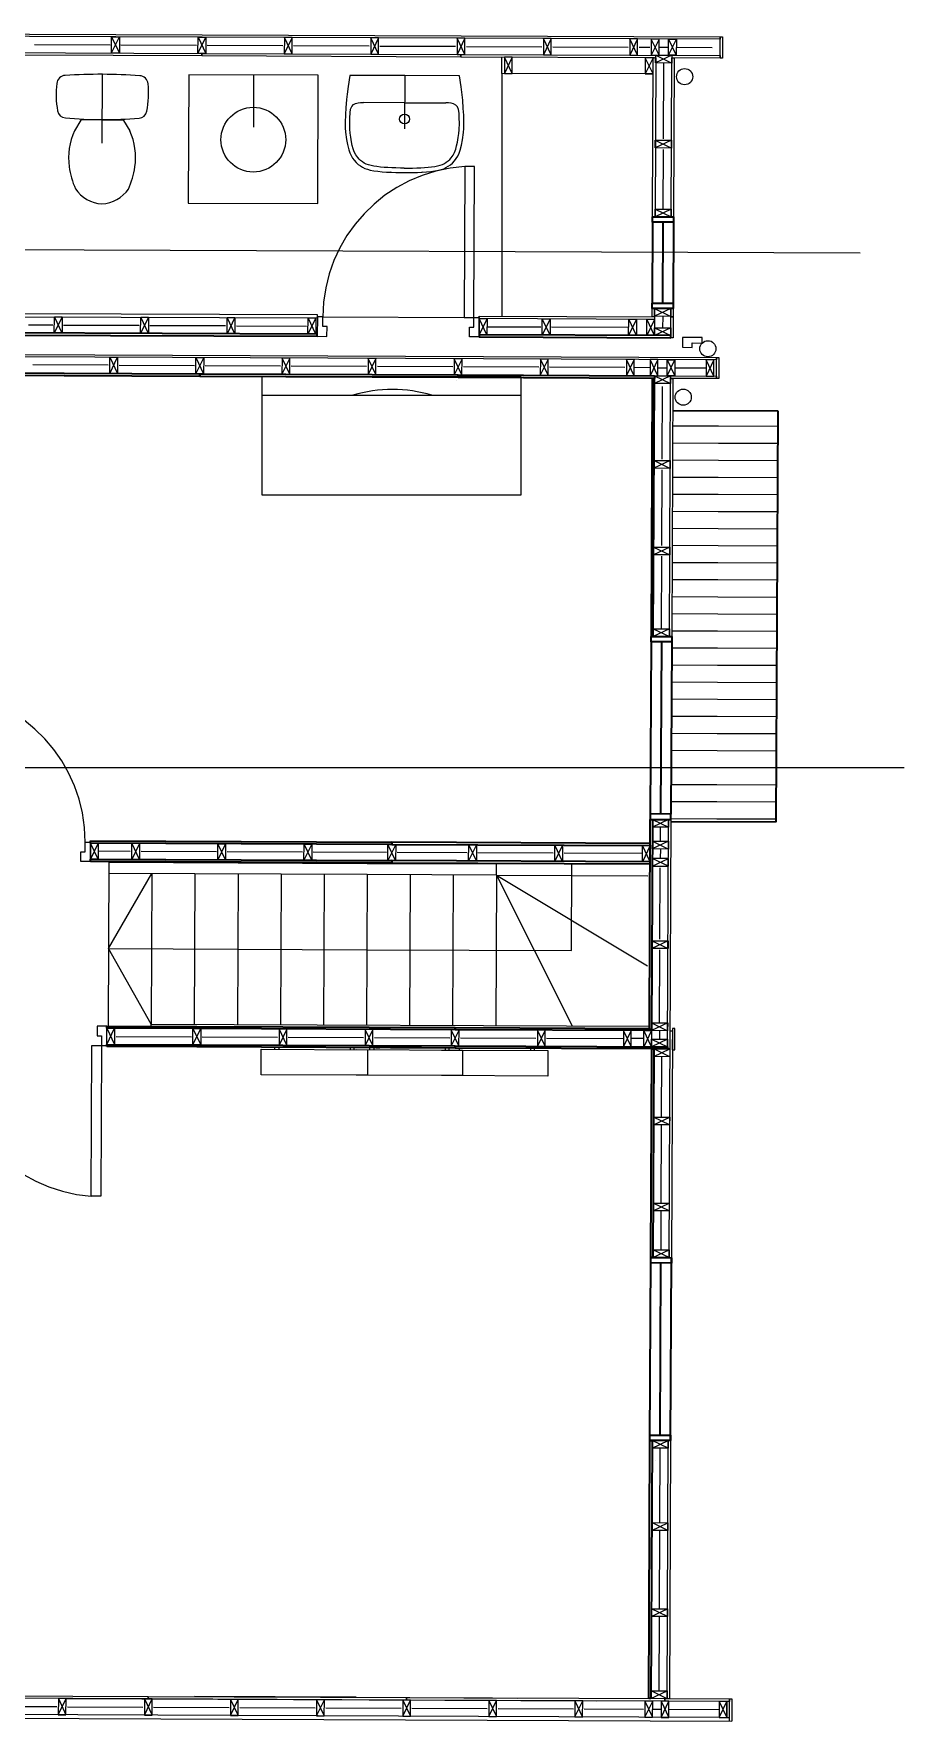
# Model space of a CAD drawing. Header units: inches. Extents: x 6.8 to 58.2, y 43.4 to 73.5.
# Drawn here: x 42.19 to 46.22, y 43.45 to 51.27 of the extents above; entities that cross this region are included whole.
import ezdxf

# ---------------------------------------------------------------- set-up
doc = ezdxf.new("R2010")
doc.units = ezdxf.units.IN
doc.header["$MEASUREMENT"] = 0
doc.linetypes.add('CENTER', pattern=[2, 1.25, -0.25, 0.25, -0.25])
for name, color, linetype, lineweight in [('A-DETL-MBND', 3, 'Continuous', 18), ('A-DETL-MCUT', 4, 'Continuous', 25), ('A-DOOR-FULL', 4, 'Continuous', 25), ('A-ELEV-MBE1', 7, 'Continuous', 35), ('A-ELEV-MBE2', 4, 'Continuous', 25), ('A-FLOR-PATT', 8, 'Continuous', 18), ('A-FURN', 8, 'Continuous', 18), ('A-SECT-MCUT', 7, 'Continuous', 35), ('A-WALL-PATT', 8, 'Continuous', 18), ('A-WALL-STUD', 3, 'Continuous', 18)]:
    doc.layers.add(name, color=color, linetype=linetype, lineweight=lineweight)
doc.layers.add('ARREDI_attrezzature', color=175, linetype='Continuous')
doc.linetypes.add('BATTING', pattern='A,0.0001,-0.1,[134,ltypeshp.shx,S=0.1,R=0,X=-0.1,Y=0],-0.2,[134,ltypeshp.shx,S=0.1,R=180,X=0.1,Y=0],-0.1', length=0.4001)

msp = doc.modelspace()

# ---------------------------------------------------------------- linework, layer by layer
at = {"color": 0}
for p, q in [((44.3547, 51.0848), (44.3547, 51.1598)), ((44.3547, 51.0848), (44.3547, 49.9594)), ((42.5607, 46.658), (42.5604, 46.5832)), ((37.9184, 43.4784), (45.42, 43.4455)), ((45.3971, 43.4623), (45.4091, 43.4622))]:
    msp.add_line(p, q, dxfattribs=at)
at = {"color": 1}
for p, q in [((37.6206, 50.2848), (46.014, 50.2532)), ((37.2994, 47.8675), (46.2187, 47.8675))]:
    msp.add_line(p, q, dxfattribs=at)
for p, q in [((43.2437, 49.6789), (44.4429, 49.6789)), ((43.2437, 49.1296), (43.2437, 49.6789)), ((44.4429, 49.6789), (44.4429, 49.1296)), ((43.2437, 49.5926), (44.4429, 49.5926)), ((43.537, 49.5926), (43.9031, 49.5926)), ((44.4429, 49.1296), (43.2437, 49.1296)), ((43.2394, 46.4425), (43.2399, 46.5609)), ((43.2399, 46.5609), (43.7323, 46.5588)), ((43.3022, 46.5607), (43.3023, 46.57)), ((43.3023, 46.57), (43.321, 46.5699)), ((43.321, 46.5699), (43.3209, 46.5606)), ((43.67, 46.5684), (43.6513, 46.5685)), ((43.6513, 46.5685), (43.6513, 46.5591)), ((43.67, 46.5591), (43.67, 46.5684)), ((43.6799, 46.559), (44.1724, 46.5569)), ((43.7392, 46.5781), (43.7212, 46.5781)), ((43.7212, 46.5781), (44.138, 46.5664)), ((43.7323, 46.5588), (43.7318, 46.4404)), ((43.7423, 46.5587), (43.7423, 46.5681)), ((43.761, 46.568), (43.761, 46.5587)), ((43.7703, 46.568), (43.789, 46.5679)), ((44.0757, 46.5573), (44.5681, 46.5551)), ((44.0914, 46.5666), (44.0913, 46.5572)), ((44.11, 46.5571), (44.1101, 46.5665)), ((44.11, 46.5571), (44.1101, 46.5665)), ((44.138, 46.5664), (44.1193, 46.5664)), ((44.138, 46.5664), (44.1567, 46.5663)), ((44.1567, 46.5663), (44.1567, 46.5569)), ((44.1724, 46.5569), (44.1718, 46.4384)), ((44.5058, 46.5647), (44.4871, 46.5648)), ((44.4871, 46.5648), (44.4871, 46.5555)), ((44.5058, 46.5554), (44.5058, 46.5647)), ((44.5681, 46.5551), (44.5676, 46.4367)), ((43.7318, 46.4404), (43.2394, 46.4425)), ((44.1718, 46.4384), (43.6794, 46.4406)), ((44.5676, 46.4367), (44.0752, 46.4389))]:
    msp.add_line(p, q)
msp.add_lwpolyline([(43.6646, 49.5926), (44.0308, 49.5926)])
msp.add_arc((43.8482, 48.9838), 0.6356, 73.30569, 106.79019)
at = {"layer": 'A-DETL-MBND', "color": 0}
for p, q in [((45.3657, 51.2537), (45.3767, 51.2536)), ((45.3484, 49.6697), (45.3488, 49.7673)), ((45.3488, 49.7673), (45.3598, 49.7672)), ((45.3598, 49.7672), (45.3594, 49.6696)), ((45.136, 49.6826), (45.3484, 49.6816)), ((45.136, 49.6706), (45.136, 49.6826)), ((45.3484, 49.6816), (45.3484, 49.6697)), ((45.1307, 48.4738), (45.136, 49.6706)), ((45.3484, 49.6697), (45.136, 49.6706)), ((45.136, 49.6706), (45.147, 49.6705)), ((45.147, 49.6705), (45.1417, 48.4738)), ((45.3594, 49.6696), (45.3484, 49.6697)), ((45.1224, 46.562), (45.127, 47.6261)), ((45.127, 47.6261), (45.138, 47.6261)), ((45.138, 47.6261), (45.1333, 46.562)), ((45.1292, 45.5947), (45.1338, 46.6468)), ((45.1338, 46.6468), (45.1448, 46.6468)), ((45.1448, 46.6468), (45.1402, 45.5946)), ((45.1448, 46.6577), (45.1444, 46.558)), ((45.1558, 46.6577), (45.1448, 46.6577)), ((45.1554, 46.558), (45.1558, 46.6577)), ((45.1333, 46.562), (45.1224, 46.562)), ((45.1444, 46.558), (45.1554, 46.558)), ((45.1402, 45.5946), (45.1292, 45.5947)), ((45.1203, 43.5502), (45.1255, 44.747)), ((45.1255, 44.747), (45.1365, 44.7469)), ((45.1365, 44.7469), (45.1312, 43.5502)), ((45.1312, 43.5502), (45.1203, 43.5502))]:
    msp.add_line(p, q, dxfattribs=at)
for points in [[(41.7647, 51.2684), (45.3657, 51.2537), (45.3657, 51.2427), (41.7647, 51.2574)], [(45.3767, 51.2536), (45.3763, 51.1556), (45.3653, 51.1557), (45.3657, 51.2537)], [(45.1392, 50.4194), (45.1422, 51.1566), (45.1532, 51.1565), (45.1502, 50.4193)], [(45.1485, 49.9942), (45.1483, 49.9562), (45.1373, 49.9562), (45.1375, 49.9943)], [(45.1479, 49.8592), (45.1369, 49.8592), (45.1373, 49.9562), (45.1483, 49.9562), (45.1479, 49.8592)]]:
    msp.add_lwpolyline(points, dxfattribs=at)
msp.add_lwpolyline([(45.3488, 49.7564), (38.1474, 49.7879), (38.1474, 49.7988), (45.3488, 49.7673)], close=True, dxfattribs=at)
at = {"layer": 'A-DETL-MCUT', "color": 0}
for p, q in [((41.7644, 51.1824), (42.9647, 51.1775)), ((42.9647, 51.1655), (42.1424, 51.1688)), ((42.9647, 51.1775), (42.9647, 51.1655)), ((45.0549, 51.0819), (44.3547, 51.0848)), ((41.52, 43.566), (42.7168, 43.5608)), ((42.7167, 43.5488), (41.52, 43.554)), ((42.7168, 43.5608), (42.7167, 43.5488)), ((42.7167, 43.5488), (42.7168, 43.5608)), ((43.9135, 43.5436), (42.7167, 43.5488)), ((42.7168, 43.5608), (43.9135, 43.5555)), ((43.9135, 43.5555), (43.9135, 43.5436)), ((43.9135, 43.5436), (43.9135, 43.5555)), ((43.9135, 43.5555), (45.1103, 43.5503)), ((45.1102, 43.5383), (43.9135, 43.5436)), ((45.1102, 43.5383), (45.1103, 43.5503)), ((45.1103, 43.5503), (45.1102, 43.5383)), ((45.4094, 43.537), (45.1102, 43.5383)), ((45.1103, 43.5503), (45.4095, 43.549)), ((45.3974, 43.5371), (45.3971, 43.4623)), ((45.4094, 43.537), (45.3974, 43.5371)), ((45.409, 43.4456), (45.4095, 43.549)), ((45.409, 43.4456), (45.4094, 43.537)), ((45.4095, 43.549), (45.4094, 43.537)), ((45.4095, 43.549), (45.4204, 43.5489)), ((45.4204, 43.5489), (45.42, 43.4455))]:
    msp.add_line(p, q, dxfattribs=at)
for points in [[(42.9647, 51.1775), (44.165, 51.1726), (44.165, 51.1606), (42.9647, 51.1655)], [(43.4998, 49.9509), (43.4999, 49.9652), (42.1375, 49.9707), (42.1375, 49.9565)], [(45.0622, 49.9445), (44.25, 49.9479), (44.2501, 49.9599), (45.0623, 49.9566)]]:
    msp.add_lwpolyline(points, close=True, dxfattribs=at)
for points in [[(45.0623, 51.1569), (44.165, 51.1606), (44.165, 51.1726), (45.3653, 51.1677), (45.3653, 51.1556), (45.1422, 51.1566)], [(45.0522, 50.4197), (45.0552, 51.1569), (45.0672, 51.1569), (45.0642, 50.4197)], [(45.0624, 49.9946), (45.0623, 49.9566), (45.0503, 49.9566), (45.0504, 49.9946)]]:
    msp.add_lwpolyline(points, dxfattribs=at)
at = {"layer": 'A-DOOR-FULL', "color": 0, "linetype": 'CENTER'}
for p, q in [((42.4237, 47.4764), (42.4239, 47.5213)), ((42.4239, 47.5213), (42.4488, 47.5212)), ((42.4488, 47.5212), (42.4484, 47.4314)), ((42.4035, 47.4316), (42.4037, 47.4765)), ((42.4484, 47.4314), (42.4035, 47.4316)), ((42.4037, 47.4765), (42.4237, 47.4764)), ((42.4804, 46.6675), (42.4802, 46.6226)), ((42.5253, 46.6673), (42.4804, 46.6675)), ((42.5249, 46.5775), (42.5253, 46.6673)), ((42.452, 45.8797), (42.4551, 46.5778)), ((42.4551, 46.5778), (42.5, 46.5776)), ((42.4802, 46.6226), (42.5002, 46.6225)), ((42.5, 46.5776), (42.4969, 45.8795)), ((42.5002, 46.6225), (42.5, 46.5776)), ((42.5, 46.5776), (42.5249, 46.5775)), ((42.4969, 45.8795), (42.452, 45.8797))]:
    msp.add_line(p, q, dxfattribs=at)
for points in [[(44.1829, 50.6533), (44.18, 49.9532), (44.225, 49.953), (44.2279, 50.6532), (44.1829, 50.6533)], [(43.5249, 49.9558), (43.4998, 49.9559), (43.4995, 49.8659), (43.5445, 49.8657), (43.5447, 49.9107), (43.5247, 49.9108), (43.5249, 49.9558)], [(44.225, 49.953), (44.25, 49.9529), (44.2497, 49.8628), (44.2047, 49.863), (44.2049, 49.908), (44.2249, 49.908), (44.225, 49.953)]]:
    msp.add_lwpolyline(points, dxfattribs=at)
at = {"layer": 'A-DOOR-FULL', "color": 0}
msp.add_lwpolyline([(45.2829, 49.8348), (45.283, 49.8603), (45.1913, 49.8607), (45.1911, 49.8148), (45.237, 49.8146), (45.237, 49.835), (45.2829, 49.8348)], dxfattribs=at)
at = {"layer": 'A-DOOR-FULL', "color": 0, "linetype": 'CENTER'}
for centre, radius, start, end in [((44.2277, 49.9519), 0.7029, 93.65611, 179.67902), ((41.7231, 47.5233), 0.7008, 359.83539, 85.85829), ((42.5026, 46.5787), 0.7008, 179.83539, 265.85829)]:
    msp.add_arc(centre, radius, start, end, dxfattribs=at)
at = {"layer": 'A-ELEV-MBE1', "color": 0}
for p, q in [((45.0521, 50.3947), (45.0505, 50.0196)), ((45.1011, 50.3945), (45.0996, 50.0194)), ((45.1501, 50.3943), (45.1486, 50.0192)), ((45.634, 49.5183), (45.1463, 49.5204)), ((45.6256, 47.615), (45.634, 49.5183)), ((45.0459, 48.4493), (45.0424, 47.6515)), ((45.0459, 48.4493), (45.046, 48.4742)), ((45.1416, 48.4489), (45.0459, 48.4493)), ((45.046, 48.4742), (45.1417, 48.4738)), ((45.0937, 48.4491), (45.0902, 47.6512)), ((45.1416, 48.4488), (45.1381, 47.651)), ((45.1417, 48.4738), (45.1416, 48.4489)), ((45.0424, 47.6515), (45.0423, 47.6265)), ((45.1381, 47.651), (45.0424, 47.6515)), ((45.138, 47.6261), (45.1381, 47.651)), ((45.0423, 47.6265), (45.138, 47.6261)), ((45.138, 47.6171), (45.6256, 47.615)), ((45.0407, 44.7473), (45.0444, 45.595)), ((45.0443, 45.5701), (45.0444, 45.595)), ((45.1401, 45.5697), (45.0443, 45.5701)), ((45.0444, 45.595), (45.1402, 45.5946)), ((45.1365, 44.7469), (45.1402, 45.5946)), ((45.1402, 45.5946), (45.1401, 45.5697)), ((45.0407, 44.7473), (45.0408, 44.7723)), ((45.1365, 44.7469), (45.0407, 44.7473)), ((45.0408, 44.7723), (45.1366, 44.7719)), ((45.1366, 44.7719), (45.1365, 44.7469))]:
    msp.add_line(p, q, dxfattribs=at)
at = {"layer": 'A-ELEV-MBE1', "color": 0, "linetype": 'Continuous'}
msp.add_line((45.0882, 44.7721), (45.0917, 45.5694), dxfattribs=at)
at = {"layer": 'A-ELEV-MBE1', "color": 0}
for points in [[(45.1502, 50.4193), (45.1501, 50.3943), (45.0521, 50.3947), (45.0522, 50.4197)], [(45.1486, 50.0192), (45.1485, 49.9942), (45.0504, 49.9946), (45.0505, 50.0196)]]:
    msp.add_lwpolyline(points, close=True, dxfattribs=at)
at = {"layer": 'A-ELEV-MBE2', "color": 0}
for p, q in [((42.5342, 47.4311), (42.5308, 46.6681)), ((43.7309, 47.4208), (42.5342, 47.4261)), ((44.3293, 47.4182), (43.7309, 47.4208)), ((44.3291, 47.3683), (44.3293, 47.4182)), ((44.6766, 47.0178), (44.6783, 47.4217)), ((42.5324, 47.0272), (42.7334, 47.3753)), ((43.7307, 47.371), (42.5339, 47.3762)), ((42.7334, 47.3753), (42.7303, 46.6772)), ((42.9328, 47.3745), (42.9298, 46.6764)), ((43.1323, 47.3736), (43.1292, 46.6755)), ((43.3318, 47.3727), (43.3287, 46.6746)), ((43.5312, 47.3718), (43.5282, 46.6737)), ((43.7307, 47.371), (43.7276, 46.6729)), ((44.3291, 47.3683), (43.7307, 47.371)), ((43.9301, 47.3701), (43.9271, 46.672)), ((44.1296, 47.3692), (44.1265, 46.6711)), ((44.3291, 47.3683), (44.326, 46.6702)), ((44.3291, 47.3683), (44.6802, 46.6687)), ((44.3291, 47.3683), (45.0293, 46.9471)), ((44.3291, 47.3683), (45.0311, 47.3653)), ((42.5324, 47.0272), (43.7292, 47.0219)), ((42.7303, 46.6772), (42.5324, 47.0272)), ((43.7292, 47.0219), (44.6766, 47.0178)), ((42.7303, 46.6673), (42.7303, 46.6772)), ((42.7303, 46.6772), (45.0381, 46.6671)), ((45.3612, 43.4624), (37.9773, 43.4948))]:
    msp.add_line(p, q, dxfattribs=at)
at = {"layer": 'A-ELEV-MBE2', "color": 0, "ltscale": 0.05}
for centre, radius in [((45.2013, 51.0694), 0.0375), ((45.309, 49.8082), 0.0374), ((45.1949, 49.5837), 0.0374)]:
    msp.add_circle(centre, radius, dxfattribs=at)
at = {"layer": 'A-FLOR-PATT', "color": 0}
msp.add_line((43.5249, 49.9558), (44.225, 49.953), dxfattribs=at)
at = {"layer": 'A-FLOR-PATT', "color": 0, "linetype": 'Continuous'}
for p, q in [((45.146, 49.451), (45.3584, 49.4501)), ((45.3584, 49.4501), (45.6337, 49.4489)), ((45.1456, 49.3719), (45.3581, 49.3709)), ((45.3581, 49.3709), (45.6333, 49.3697)), ((45.1453, 49.2927), (45.3577, 49.2918)), ((45.3577, 49.2918), (45.633, 49.2906)), ((45.145, 49.2136), (45.3574, 49.2126)), ((45.3574, 49.2126), (45.6326, 49.2114)), ((45.1446, 49.1344), (45.357, 49.1335)), ((45.357, 49.1335), (45.6323, 49.1323)), ((45.1443, 49.0552), (45.3567, 49.0543)), ((45.3567, 49.0543), (45.6319, 49.0531)), ((45.1439, 48.9761), (45.3563, 48.9751)), ((45.3563, 48.9751), (45.6316, 48.9739)), ((45.1436, 48.8969), (45.356, 48.896)), ((45.356, 48.896), (45.6312, 48.8948)), ((45.1432, 48.8178), (45.3556, 48.8168)), ((45.3556, 48.8168), (45.6309, 48.8156)), ((45.1429, 48.7386), (45.3553, 48.7377)), ((45.3553, 48.7377), (45.6305, 48.7365)), ((45.1425, 48.6594), (45.3549, 48.6585)), ((45.3549, 48.6585), (45.6302, 48.6573)), ((45.1422, 48.5803), (45.3546, 48.5793)), ((45.3546, 48.5793), (45.6298, 48.5781)), ((45.1418, 48.5011), (45.3542, 48.5002)), ((45.3542, 48.5002), (45.6295, 48.499)), ((45.1415, 48.422), (45.3539, 48.421)), ((45.3539, 48.421), (45.6292, 48.4198)), ((45.1411, 48.3428), (45.3535, 48.3419)), ((45.3535, 48.3419), (45.6288, 48.3407)), ((45.1408, 48.2636), (45.3532, 48.2627)), ((45.3532, 48.2627), (45.6285, 48.2615)), ((45.1404, 48.1845), (45.3529, 48.1835)), ((45.3529, 48.1835), (45.6281, 48.1823)), ((45.1401, 48.1053), (45.3525, 48.1044)), ((45.3525, 48.1044), (45.6278, 48.1032)), ((45.1398, 48.0262), (45.3522, 48.0252)), ((45.3522, 48.0252), (45.6274, 48.024)), ((45.1394, 47.947), (45.3518, 47.9461)), ((45.3518, 47.9461), (45.6271, 47.9449)), ((45.1391, 47.8678), (45.3515, 47.8669)), ((45.3515, 47.8669), (45.6267, 47.8657)), ((45.1387, 47.7887), (45.3511, 47.7877)), ((45.3511, 47.7877), (45.6264, 47.7865)), ((45.1384, 47.7095), (45.3508, 47.7086)), ((45.3508, 47.7086), (45.626, 47.7074)), ((45.138, 47.6304), (45.3504, 47.6294)), ((45.3504, 47.6294), (45.6257, 47.6282))]:
    msp.add_line(p, q, dxfattribs=at)
at = {"layer": 'A-FLOR-PATT', "color": 0, "linetype": 'BATTING', "ltscale": 0.11}
msp.add_lwpolyline([(44.7435, 49.9082), (44.744, 49.9082)], dxfattribs=at)
at = {"layer": 'A-FURN', "color": 0}
for p, q in [((42.5029, 50.7613), (42.5042, 51.0803)), ((43.6422, 51.024), (43.6376, 50.9879)), ((43.6499, 51.0756), (43.6422, 51.024)), ((43.9045, 51.0746), (43.6499, 51.0756)), ((43.9045, 51.0746), (43.9035, 50.827)), ((44.1591, 51.0736), (43.9045, 51.0746)), ((44.1665, 51.0219), (44.1591, 51.0736)), ((44.1708, 50.9858), (44.1665, 51.0219)), ((43.635, 50.963), (43.6317, 50.9246)), ((43.6376, 50.9879), (43.635, 50.963)), ((43.6538, 50.9195), (43.6595, 50.9314)), ((43.6595, 50.9314), (43.6673, 50.9397)), ((43.6673, 50.9397), (43.6767, 50.9453)), ((43.6767, 50.9453), (43.6886, 50.9483)), ((43.6886, 50.9483), (43.7005, 50.9491)), ((43.7005, 50.9491), (43.7129, 50.9494)), ((43.904, 50.9486), (43.7129, 50.9494)), ((43.904, 50.9486), (44.0951, 50.9478)), ((44.1076, 50.9474), (44.0951, 50.9478)), ((44.1195, 50.9465), (44.1076, 50.9474)), ((44.1313, 50.9434), (44.1195, 50.9465)), ((44.1407, 50.9377), (44.1313, 50.9434)), ((44.1484, 50.9294), (44.1407, 50.9377)), ((44.154, 50.9174), (44.1484, 50.9294)), ((44.1732, 50.9608), (44.1708, 50.9858)), ((44.1761, 50.9224), (44.1732, 50.9608)), ((42.4044, 50.8671), (42.3749, 50.8189)), ((42.5033, 50.8694), (42.4088, 50.8697)), ((42.5033, 50.8694), (42.5978, 50.869)), ((42.6022, 50.8663), (42.6313, 50.8179)), ((43.6298, 50.8935), (43.6286, 50.8566)), ((43.6286, 50.8566), (43.6291, 50.832)), ((43.6317, 50.9246), (43.6298, 50.8935)), ((43.6496, 50.8567), (43.6499, 50.8787)), ((43.6505, 50.8257), (43.6496, 50.8567)), ((43.6499, 50.8787), (43.6514, 50.9016)), ((43.6514, 50.9016), (43.6538, 50.9195)), ((44.1562, 50.8996), (44.154, 50.9174)), ((44.1576, 50.8767), (44.1562, 50.8996)), ((44.1565, 50.8237), (44.1577, 50.8546)), ((44.1577, 50.8546), (44.1576, 50.8767)), ((44.1778, 50.8912), (44.1761, 50.9224)), ((44.1787, 50.8544), (44.1778, 50.8912)), ((44.178, 50.8298), (44.1787, 50.8544)), ((43.6291, 50.832), (43.6305, 50.8124)), ((43.6305, 50.8124), (43.6348, 50.7784)), ((43.6348, 50.7784), (43.6393, 50.7543)), ((43.652, 50.8075), (43.6505, 50.8257)), ((43.6544, 50.7889), (43.652, 50.8075)), ((43.658, 50.7676), (43.6544, 50.7889)), ((44.1486, 50.7656), (44.1524, 50.7869)), ((44.1524, 50.7869), (44.1549, 50.8055)), ((44.1549, 50.8055), (44.1565, 50.8237)), ((44.1671, 50.7521), (44.1719, 50.7762)), ((44.1719, 50.7762), (44.1765, 50.8102)), ((44.1765, 50.8102), (44.178, 50.8298)), ((43.6393, 50.7543), (43.6452, 50.7302)), ((43.6452, 50.7302), (43.6497, 50.7165)), ((43.6497, 50.7165), (43.6558, 50.7033)), ((43.6558, 50.7033), (43.6624, 50.6923)), ((43.6616, 50.7507), (43.658, 50.7676)), ((43.6655, 50.7354), (43.6616, 50.7507)), ((43.6624, 50.6923), (43.6701, 50.6817)), ((43.6708, 50.7205), (43.6655, 50.7354)), ((43.6774, 50.7078), (43.6708, 50.7205)), ((43.6868, 50.6944), (43.6774, 50.7078)), ((43.693, 50.6876), (43.6868, 50.6944)), ((44.1129, 50.6859), (44.1191, 50.6926)), ((44.1191, 50.6926), (44.1287, 50.7059)), ((44.1287, 50.7059), (44.1354, 50.7186)), ((44.1354, 50.7186), (44.1408, 50.7335)), ((44.1408, 50.7335), (44.1448, 50.7488)), ((44.1436, 50.6903), (44.1502, 50.7012)), ((44.1448, 50.7488), (44.1486, 50.7656)), ((44.1502, 50.7012), (44.1564, 50.7144)), ((44.1564, 50.7144), (44.1611, 50.7281)), ((44.1611, 50.7281), (44.1671, 50.7521)), ((43.6701, 50.6817), (43.6802, 50.6708)), ((43.6802, 50.6708), (43.6894, 50.6626)), ((43.6894, 50.6626), (43.6993, 50.6554)), ((43.7002, 50.6809), (43.693, 50.6876)), ((43.6993, 50.6554), (43.7098, 50.6492)), ((43.7086, 50.6745), (43.7002, 50.6809)), ((43.7172, 50.6691), (43.7086, 50.6745)), ((43.7098, 50.6492), (43.7199, 50.6444)), ((43.7266, 50.6644), (43.7172, 50.6691)), ((43.7199, 50.6444), (43.7321, 50.6399)), ((43.7367, 50.6605), (43.7266, 50.6644)), ((43.7321, 50.6399), (43.7446, 50.6367)), ((43.7485, 50.6573), (43.7367, 50.6605)), ((43.7446, 50.6367), (43.7616, 50.6335)), ((43.7614, 50.6548), (43.7485, 50.6573)), ((43.7762, 50.6525), (43.7614, 50.6548)), ((43.7616, 50.6335), (43.7801, 50.6307)), ((43.7925, 50.6504), (43.7762, 50.6525)), ((43.7801, 50.6307), (43.8, 50.6286)), ((43.81, 50.6489), (43.7925, 50.6504)), ((43.8, 50.6286), (43.8209, 50.6271)), ((43.8262, 50.6478), (43.81, 50.6489)), ((43.8205, 50.6271), (43.8414, 50.626)), ((43.8446, 50.6469), (43.8262, 50.6478)), ((43.8411, 50.626), (43.864, 50.6252)), ((43.8642, 50.6462), (43.8446, 50.6469)), ((43.8636, 50.6252), (43.8873, 50.6246)), ((43.8855, 50.6457), (43.8642, 50.6462)), ((43.9028, 50.6455), (43.8855, 50.6457)), ((43.8873, 50.6246), (43.9027, 50.6245)), ((43.9027, 50.6245), (43.9182, 50.6245)), ((43.9028, 50.6455), (43.9201, 50.6455)), ((43.9179, 50.6245), (43.9418, 50.6249)), ((43.9201, 50.6455), (43.9414, 50.6459)), ((43.9414, 50.6459), (43.961, 50.6464)), ((43.9414, 50.6248), (43.9644, 50.6255)), ((43.961, 50.6464), (43.9794, 50.6472)), ((43.964, 50.6255), (43.9849, 50.6265)), ((43.9794, 50.6472), (43.9956, 50.6481)), ((43.9845, 50.6264), (44.0054, 50.6277)), ((43.9956, 50.6481), (44.0131, 50.6495)), ((44.0054, 50.6277), (44.0254, 50.6297)), ((44.0131, 50.6495), (44.0294, 50.6514)), ((44.0254, 50.6297), (44.0439, 50.6323)), ((44.0294, 50.6514), (44.0442, 50.6537)), ((44.0439, 50.6323), (44.0609, 50.6354)), ((44.0442, 50.6537), (44.0571, 50.6561)), ((44.0571, 50.6561), (44.0689, 50.6591)), ((44.0609, 50.6354), (44.0735, 50.6385)), ((44.0689, 50.6591), (44.0791, 50.6629)), ((44.0735, 50.6385), (44.0857, 50.6429)), ((44.0791, 50.6629), (44.0885, 50.6675)), ((44.0857, 50.6429), (44.0958, 50.6477)), ((44.0885, 50.6675), (44.0972, 50.6729)), ((44.0958, 50.6477), (44.1063, 50.6538)), ((44.0972, 50.6729), (44.1056, 50.6792)), ((44.1056, 50.6792), (44.1129, 50.6859)), ((44.1063, 50.6538), (44.1163, 50.6609)), ((44.1163, 50.6609), (44.1256, 50.669)), ((44.1256, 50.669), (44.1357, 50.6798)), ((44.1357, 50.6798), (44.1436, 50.6903)), ((43.6792, 43.5566), (42.9312, 43.5598)), ((43.6792, 43.5566), (44.4271, 43.5533))]:
    msp.add_line(p, q, dxfattribs=at)
at = {"layer": 'A-FURN', "color": 0, "ltscale": 0.25}
msp.add_line((45.1503, 50.4393), (45.1483, 49.9492), dxfattribs=at)
at = {"layer": 'A-FURN', "color": 0, "linetype": 'Continuous'}
msp.add_line((45.0651, 44.6552), (45.0651, 44.6552), dxfattribs=at)
at = {"layer": 'A-FURN', "color": 0}
for points in [[(43.5044, 51.0762), (42.9043, 51.0787), (42.9018, 50.4835), (43.502, 50.4811), (43.5044, 51.0762)], [(43.2044, 51.0775), (43.2034, 50.8355)]]:
    msp.add_lwpolyline(points, dxfattribs=at)
for centre, radius in [((43.2031, 50.7774), 0.15), ((43.9037, 50.8732), 0.0228)]:
    msp.add_circle(centre, radius, dxfattribs=at)
for centre, radius, start, end in [((42.7186, 50.9892), 0.4291, 173.42955, 190.51061), ((42.334, 51.0335), 0.042, 93.51003, 173.42955), ((42.4933, 48.4363), 2.6441, 86.02087, 93.51003), ((42.6739, 51.0321), 0.042, 6.10136, 86.02087), ((42.289, 50.9909), 0.4291, 349.0203, 6.10136), ((42.336, 50.9182), 0.04, 190.51061, 264.82518), ((42.5114, 52.8551), 1.9848, 264.82518, 274.70572), ((42.4088, 50.8647), 0.005, 89.76545, 151.74286), ((42.5978, 50.864), 0.005, 27.78805, 89.76545), ((42.671, 50.9168), 0.04, 274.70572, 349.0203), ((42.6476, 50.6936), 0.3001, 155.32728, 187.97238), ((42.3576, 50.6948), 0.3001, 351.55852, 24.20363), ((42.7058, 50.697), 0.3582, 187.20869, 204.28988), ((42.2994, 50.6986), 0.3582, 335.24103, 352.32222), ((43.8192, 50.6022), 0.025, 86.00074, 86.95857), ((43.8401, 50.6011), 0.025, 86.95857, 87.79706), ((43.863, 50.6002), 0.025, 87.79706, 88.69155), ((43.9183, 50.5995), 0.025, 90.08387, 90.83936), ((43.9422, 50.5999), 0.025, 90.83936, 91.73385), ((43.9651, 50.6005), 0.025, 91.73385, 92.57234), ((43.986, 50.6015), 0.025, 92.57234, 93.53017), ((42.5096, 50.6367), 0.1567, 213.74432, 267.1103), ((42.4951, 50.6367), 0.1567, 272.42061, 325.78659)]:
    msp.add_arc(centre, radius, start, end, dxfattribs=at)
at = {"layer": 'A-SECT-MCUT', "color": 0}
for p, q in [((41.7582, 49.6973), (42.955, 49.6921)), ((42.9549, 49.6801), (41.7582, 49.6854)), ((42.9549, 49.6801), (42.955, 49.6921)), ((42.955, 49.6921), (42.9549, 49.6801)), ((44.1517, 49.6749), (42.9549, 49.6801)), ((42.955, 49.6921), (44.1517, 49.6869)), ((44.1517, 49.6869), (45.0612, 49.6829)), ((44.1517, 49.6749), (44.1517, 49.6869)), ((44.1517, 49.6869), (44.1517, 49.6749)), ((45.0612, 49.6829), (45.0612, 49.6709)), ((45.0612, 49.6709), (44.1517, 49.6749)), ((45.0512, 49.671), (45.046, 48.4742)), ((45.0612, 49.6709), (45.0512, 49.671)), ((45.0559, 48.4742), (45.0612, 49.6709)), ((45.046, 48.4742), (45.0559, 48.4742)), ((45.038, 46.6472), (45.0423, 47.6265)), ((45.0423, 47.6265), (45.0522, 47.6265)), ((45.0522, 47.6265), (45.0479, 46.6471)), ((42.4488, 47.5162), (42.4488, 47.5262)), ((42.4488, 47.5262), (43.845, 47.5201)), ((43.845, 47.5101), (42.4488, 47.5162)), ((43.845, 47.5201), (43.845, 47.5101)), ((43.845, 47.5201), (43.845, 47.5101)), ((45.0418, 47.5148), (43.845, 47.5201)), ((43.845, 47.5101), (45.0417, 47.5048)), ((45.0417, 47.5048), (45.0418, 47.5148)), ((42.4484, 47.4314), (42.4484, 47.4414)), ((42.4484, 47.4414), (43.8446, 47.4353)), ((43.8446, 47.4253), (42.4484, 47.4314)), ((43.8446, 47.4353), (43.8446, 47.4253)), ((43.8446, 47.4353), (43.8446, 47.4253)), ((45.0414, 47.43), (43.8446, 47.4353)), ((43.8446, 47.4253), (45.0414, 47.4201)), ((45.0414, 47.4201), (45.0414, 47.43)), ((42.5253, 46.6582), (42.5253, 46.6682)), ((42.5253, 46.6682), (42.9417, 46.6663)), ((42.9417, 46.6564), (42.5253, 46.6582)), ((42.9417, 46.6663), (42.9417, 46.6564)), ((42.9417, 46.6564), (42.9417, 46.6663)), ((42.9417, 46.6663), (44.1385, 46.6611)), ((44.1384, 46.6511), (42.9417, 46.6564)), ((44.1385, 46.6611), (44.1384, 46.6511)), ((44.1384, 46.6511), (44.1385, 46.6611)), ((45.038, 46.6472), (44.1384, 46.6511)), ((44.1385, 46.6611), (45.038, 46.6572)), ((45.038, 46.6572), (45.038, 46.6472)), ((45.0479, 46.6471), (45.038, 46.6472)), ((42.5249, 46.5734), (42.5249, 46.5834)), ((42.5249, 46.5734), (42.5249, 46.5834)), ((42.5249, 46.5834), (42.9413, 46.5816)), ((42.9413, 46.5716), (42.5249, 46.5734)), ((42.9413, 46.5716), (42.9413, 46.5816)), ((42.9413, 46.5816), (44.1381, 46.5763)), ((42.9413, 46.5816), (42.9413, 46.5716)), ((44.138, 46.5664), (42.9413, 46.5716)), ((44.138, 46.5664), (44.1381, 46.5763)), ((44.1381, 46.5763), (44.138, 46.5664)), ((45.1224, 46.562), (44.138, 46.5664)), ((44.1381, 46.5763), (45.1224, 46.572)), ((45.0444, 45.595), (45.0487, 46.5624)), ((45.0487, 46.5624), (45.0587, 46.5624)), ((45.0587, 46.5624), (45.0544, 45.595)), ((45.1224, 46.572), (45.1224, 46.562)), ((45.0544, 45.595), (45.0444, 45.595)), ((45.0355, 43.5506), (45.0407, 44.7473)), ((45.0407, 44.7473), (45.0507, 44.7473)), ((45.0507, 44.7473), (45.0455, 43.5506)), ((45.0455, 43.5506), (45.0355, 43.5506))]:
    msp.add_line(p, q, dxfattribs=at)
for points in [[(42.0621, 49.8818), (42.0621, 49.8718), (43.4995, 49.8659), (43.4995, 49.8759)], [(45.1369, 49.8592), (45.137, 49.8692), (44.2497, 49.8728), (44.2497, 49.8628)]]:
    msp.add_lwpolyline(points, close=True, dxfattribs=at)
at = {"layer": 'A-WALL-PATT', "color": 0, "ltscale": 0.1}
for p, q in [((42.1895, 51.2182), (42.5397, 51.2167)), ((42.5898, 51.2165), (42.9398, 51.2151)), ((42.9899, 51.2149), (43.34, 51.2135)), ((43.39, 51.2133), (43.7401, 51.2118)), ((43.7901, 51.2116), (44.1402, 51.2102)), ((44.1902, 51.21), (44.5403, 51.2085)), ((44.5903, 51.2083), (44.9404, 51.2069)), ((44.9904, 51.2067), (45.0399, 51.2065)), ((45.0829, 51.2063), (45.1269, 51.2061)), ((45.1629, 51.206), (45.3295, 51.2053)), ((45.1032, 50.7816), (45.1046, 51.1327)), ((45.1018, 50.4555), (45.103, 50.7316)), ((42.1623, 49.9189), (42.2744, 49.9185)), ((42.3244, 49.9182), (42.6745, 49.9168)), ((42.7245, 49.9166), (43.0746, 49.9152)), ((43.1246, 49.915), (43.4497, 49.9136)), ((44.2859, 49.9102), (44.535, 49.9092)), ((45.0998, 49.9584), (45.0996, 49.9054)), ((44.585, 49.909), (44.9421, 49.9075)), ((42.5313, 49.7314), (42.1822, 49.7329)), ((42.9302, 49.7296), (42.5811, 49.7311)), ((43.3291, 49.7279), (42.9801, 49.7294)), ((43.728, 49.7261), (43.379, 49.7276)), ((44.1269, 49.7244), (43.7779, 49.7259)), ((44.5259, 49.7226), (44.1768, 49.7242)), ((44.9248, 49.7209), (44.5757, 49.7224)), ((45.0414, 49.7204), (44.9677, 49.7207)), ((45.0773, 49.7202), (45.1203, 49.72)), ((45.1562, 49.7199), (45.3007, 49.7192)), ((45.0969, 49.2968), (45.0984, 49.6329)), ((45.0952, 48.8958), (45.0967, 49.2469)), ((45.0935, 48.5099), (45.095, 48.846)), ((45.0892, 47.5251), (45.0895, 47.5904)), ((45.089, 47.4892), (45.0888, 47.4453)), ((42.6331, 47.478), (42.4845, 47.4786)), ((43.032, 47.4762), (42.683, 47.4778)), ((43.4309, 47.4745), (43.0819, 47.476)), ((43.8199, 47.4728), (43.4808, 47.4743)), ((44.1939, 47.4712), (43.8697, 47.4726)), ((44.5928, 47.4694), (44.2437, 47.4709)), ((45.0037, 47.4676), (44.6426, 47.4692)), ((45.0872, 47.0708), (45.0886, 47.4024)), ((45.0855, 46.6829), (45.087, 47.021)), ((45.0853, 46.647), (45.0852, 46.6081)), ((42.5675, 46.6206), (42.9166, 46.6191)), ((42.9664, 46.6189), (43.3155, 46.6173)), ((43.3654, 46.6171), (43.7144, 46.6156)), ((43.7643, 46.6154), (44.1133, 46.6138)), ((44.1632, 46.6136), (44.5122, 46.6121)), ((44.5621, 46.6119), (44.9181, 46.6103)), ((45.0119, 46.6099), (44.954, 46.6102)), ((45.0948, 46.2461), (45.0959, 46.5263)), ((45.093, 45.8472), (45.0945, 46.2102)), ((45.0921, 45.6307), (45.0929, 45.8112)), ((45.0864, 44.3662), (45.0879, 44.7112)), ((45.0848, 43.9673), (45.0863, 44.3303)), ((45.083, 43.5863), (45.0846, 43.9314)), ((41.9437, 43.5148), (42.2927, 43.5133)), ((42.3426, 43.513), (42.6916, 43.5115)), ((42.7415, 43.5113), (43.0906, 43.5098)), ((43.1404, 43.5095), (43.4895, 43.508)), ((43.5393, 43.5078), (43.8884, 43.5063)), ((43.9383, 43.506), (44.2873, 43.5045)), ((44.3372, 43.5043), (44.6862, 43.5028)), ((44.7361, 43.5025), (45.0103, 43.5013)), ((45.0532, 43.5012), (45.0921, 43.501)), ((45.128, 43.5008), (45.3614, 43.4998))]:
    msp.add_line(p, q, dxfattribs=at)
at = {"layer": 'A-WALL-STUD', "color": 0}
for p, q in [((42.5466, 51.1792), (42.5829, 51.2541)), ((42.5469, 51.2542), (42.5826, 51.179)), ((42.9467, 51.1776), (42.983, 51.2524)), ((42.947, 51.2526), (42.9827, 51.1774)), ((43.3831, 51.2508), (43.3468, 51.1759)), ((43.3828, 51.1758), (43.3471, 51.2509)), ((43.7832, 51.2492), (43.7469, 51.1743)), ((43.7829, 51.1741), (43.7472, 51.2493)), ((44.1833, 51.2475), (44.147, 51.1726)), ((44.183, 51.1725), (44.1473, 51.2477)), ((44.5834, 51.2459), (44.5471, 51.171)), ((44.5831, 51.1709), (44.5474, 51.246)), ((44.9835, 51.2442), (44.9472, 51.1694)), ((44.9832, 51.1692), (44.9475, 51.2444)), ((45.0831, 51.2438), (45.0467, 51.169)), ((45.0828, 51.1688), (45.0471, 51.244)), ((45.1268, 51.1686), (45.1631, 51.2435)), ((45.1271, 51.2436), (45.1628, 51.1685)), ((45.1423, 51.1686), (45.0671, 51.1329)), ((45.0673, 51.1689), (45.1421, 51.1326)), ((44.403, 51.1596), (44.3667, 51.0847)), ((44.4027, 51.0846), (44.367, 51.1597)), ((45.0552, 51.1569), (45.0189, 51.082)), ((45.0549, 51.0819), (45.0192, 51.1571)), ((45.1407, 50.7745), (45.0655, 50.7388)), ((45.0656, 50.7748), (45.1405, 50.7385)), ((45.1394, 50.4554), (45.0642, 50.4197)), ((45.0643, 50.4557), (45.1392, 50.4194)), ((45.1375, 49.9943), (45.0623, 49.9585)), ((45.0624, 49.9946), (45.1373, 49.9582)), ((42.3175, 49.9558), (42.2812, 49.8809)), ((42.3172, 49.8808), (42.2815, 49.9559)), ((42.7176, 49.9541), (42.6813, 49.8793)), ((42.7173, 49.8791), (42.6816, 49.9543)), ((43.1177, 49.9525), (43.0814, 49.8776)), ((43.1174, 49.8775), (43.0817, 49.9527)), ((43.4928, 49.951), (43.4565, 49.8761)), ((43.4925, 49.876), (43.4568, 49.9511)), ((44.286, 49.9477), (44.2497, 49.8728)), ((44.2857, 49.8727), (44.25, 49.9479)), ((44.5781, 49.9465), (44.5418, 49.8717)), ((44.5778, 49.8715), (44.5421, 49.9467)), ((44.9782, 49.9449), (44.9419, 49.87)), ((44.9779, 49.8699), (44.9422, 49.945)), ((45.0622, 49.9445), (45.0259, 49.8697)), ((45.0619, 49.8695), (45.0262, 49.9447)), ((45.1371, 49.9052), (45.0619, 49.8695)), ((45.0621, 49.9055), (45.137, 49.8692)), ((42.5381, 49.6939), (42.5384, 49.7687)), ((42.5381, 49.6939), (42.5743, 49.7686)), ((42.5384, 49.7687), (42.574, 49.6938)), ((42.5384, 49.7687), (42.5743, 49.7686)), ((42.5743, 49.7686), (42.574, 49.6938)), ((42.937, 49.6922), (42.9373, 49.767)), ((42.937, 49.6922), (42.9732, 49.7668)), ((42.9373, 49.767), (42.9729, 49.692)), ((42.9373, 49.767), (42.9732, 49.7668)), ((42.9732, 49.7668), (42.9729, 49.692)), ((43.3363, 49.7652), (43.3359, 49.6904)), ((43.3722, 49.7651), (43.3359, 49.6904)), ((43.3718, 49.6903), (43.3363, 49.7652)), ((43.3722, 49.7651), (43.3363, 49.7652)), ((43.3718, 49.6903), (43.3722, 49.7651)), ((43.7352, 49.7635), (43.7348, 49.6887)), ((43.7711, 49.7633), (43.7348, 49.6887)), ((43.7708, 49.6885), (43.7352, 49.7635)), ((43.7711, 49.7633), (43.7352, 49.7635)), ((43.7708, 49.6885), (43.7711, 49.7633)), ((44.1341, 49.7617), (44.1338, 49.6869)), ((44.17, 49.7616), (44.1338, 49.6869)), ((44.1697, 49.6868), (44.1341, 49.7617)), ((44.17, 49.7616), (44.1341, 49.7617)), ((44.1697, 49.6868), (44.17, 49.7616)), ((44.533, 49.76), (44.5327, 49.6852)), ((44.5689, 49.7598), (44.5327, 49.6852)), ((44.5686, 49.685), (44.533, 49.76)), ((44.5689, 49.7598), (44.533, 49.76)), ((44.5686, 49.685), (44.5689, 49.7598)), ((44.9319, 49.7582), (44.9316, 49.6835)), ((44.9319, 49.7582), (44.9316, 49.6835)), ((44.9678, 49.7581), (44.9316, 49.6835)), ((44.9678, 49.7581), (44.9316, 49.6835)), ((44.9675, 49.6833), (44.9319, 49.7582)), ((44.9675, 49.6833), (44.9319, 49.7582)), ((44.9678, 49.7581), (44.9319, 49.7582)), ((44.9678, 49.7581), (44.9319, 49.7582)), ((44.9675, 49.6833), (44.9678, 49.7581)), ((44.9675, 49.6833), (44.9678, 49.7581)), ((45.0416, 49.7578), (45.0413, 49.683)), ((45.0775, 49.7576), (45.0413, 49.683)), ((45.0772, 49.6828), (45.0416, 49.7578)), ((45.0775, 49.7576), (45.0416, 49.7578)), ((45.0772, 49.6828), (45.0775, 49.7576)), ((45.1201, 49.6826), (45.1204, 49.7574)), ((45.1201, 49.6826), (45.1563, 49.7573)), ((45.1204, 49.7574), (45.156, 49.6825)), ((45.1204, 49.7574), (45.1563, 49.7573)), ((45.1563, 49.7573), (45.156, 49.6825)), ((45.3009, 49.7566), (45.3006, 49.6818)), ((45.3368, 49.7565), (45.3006, 49.6818)), ((45.3365, 49.6817), (45.3009, 49.7566)), ((45.3368, 49.7565), (45.3009, 49.7566)), ((45.3365, 49.6817), (45.3368, 49.7565)), ((42.574, 49.6938), (42.5381, 49.6939)), ((42.9729, 49.692), (42.937, 49.6922)), ((43.3359, 49.6904), (43.3718, 49.6903)), ((43.7348, 49.6887), (43.7708, 49.6885)), ((44.1338, 49.6869), (44.1697, 49.6868)), ((44.5327, 49.6852), (44.5686, 49.685)), ((44.9316, 49.6835), (44.9675, 49.6833)), ((44.9316, 49.6835), (44.9675, 49.6833)), ((45.0413, 49.683), (45.0772, 49.6828)), ((45.0611, 49.647), (45.0612, 49.6829)), ((45.136, 49.6826), (45.0611, 49.647)), ((45.0612, 49.6829), (45.1359, 49.6467)), ((45.0612, 49.6829), (45.136, 49.6826)), ((45.156, 49.6825), (45.1201, 49.6826)), ((45.136, 49.6826), (45.1359, 49.6467)), ((45.3006, 49.6818), (45.3365, 49.6817)), ((44.1436, 49.663), (44.1436, 49.663)), ((45.1359, 49.6467), (45.0611, 49.647)), ((45.0594, 49.254), (45.0595, 49.29)), ((45.1343, 49.2896), (45.0594, 49.254)), ((45.0595, 49.29), (45.1342, 49.2537)), ((45.0595, 49.29), (45.1343, 49.2896)), ((45.1343, 49.2896), (45.1342, 49.2537)), ((45.1342, 49.2537), (45.0594, 49.254)), ((45.0576, 48.8531), (45.0578, 48.889)), ((45.1326, 48.8887), (45.0576, 48.8531)), ((45.1324, 48.8528), (45.0576, 48.8531)), ((45.0578, 48.889), (45.1324, 48.8528)), ((45.0578, 48.889), (45.1326, 48.8887)), ((45.1326, 48.8887), (45.1324, 48.8528)), ((45.0559, 48.4742), (45.0561, 48.5101)), ((45.1309, 48.5097), (45.0559, 48.4742)), ((45.0561, 48.5101), (45.1307, 48.4738)), ((45.0561, 48.5101), (45.1309, 48.5097)), ((45.1309, 48.5097), (45.1307, 48.4738)), ((45.1307, 48.4738), (45.0559, 48.4742)), ((45.0521, 47.5906), (45.0522, 47.6265)), ((45.127, 47.6261), (45.0521, 47.5906)), ((45.1269, 47.5902), (45.0521, 47.5906)), ((45.0522, 47.6265), (45.1269, 47.5902)), ((45.0522, 47.6265), (45.127, 47.6261)), ((45.127, 47.6261), (45.1269, 47.5902)), ((42.4484, 47.4414), (42.4488, 47.5162)), ((42.4847, 47.516), (42.4484, 47.4414)), ((42.4843, 47.4412), (42.4488, 47.5162)), ((42.4488, 47.5162), (42.4847, 47.516)), ((42.4847, 47.516), (42.4843, 47.4412)), ((42.6399, 47.4406), (42.6403, 47.5154)), ((42.6762, 47.5152), (42.6399, 47.4406)), ((42.6758, 47.4404), (42.6403, 47.5154)), ((42.6403, 47.5154), (42.6762, 47.5152)), ((42.6762, 47.5152), (42.6758, 47.4404)), ((43.0388, 47.4388), (43.0392, 47.5136)), ((43.0751, 47.5135), (43.0388, 47.4388)), ((43.0747, 47.4387), (43.0392, 47.5136)), ((43.0392, 47.5136), (43.0751, 47.5135)), ((43.0751, 47.5135), (43.0747, 47.4387)), ((43.4378, 47.4371), (43.4381, 47.5119)), ((43.474, 47.5117), (43.4378, 47.4371)), ((43.4737, 47.4369), (43.4381, 47.5119)), ((43.4381, 47.5119), (43.474, 47.5117)), ((43.474, 47.5117), (43.4737, 47.4369)), ((43.8267, 47.4354), (43.827, 47.5102)), ((43.8629, 47.51), (43.8267, 47.4354)), ((43.8626, 47.4352), (43.827, 47.5102)), ((43.827, 47.5102), (43.8629, 47.51)), ((43.8629, 47.51), (43.8626, 47.4352)), ((44.2007, 47.4337), (44.201, 47.5085)), ((44.2369, 47.5084), (44.2007, 47.4337)), ((44.2366, 47.4336), (44.201, 47.5085)), ((44.201, 47.5085), (44.2369, 47.5084)), ((44.2369, 47.5084), (44.2366, 47.4336)), ((44.5996, 47.432), (44.5999, 47.5068)), ((44.6358, 47.5066), (44.5996, 47.432)), ((44.6355, 47.4318), (44.5999, 47.5068)), ((44.5999, 47.5068), (44.6358, 47.5066)), ((44.6358, 47.5066), (44.6355, 47.4318)), ((45.0055, 47.4302), (45.0058, 47.505)), ((45.0417, 47.5048), (45.0055, 47.4302)), ((45.0414, 47.43), (45.0058, 47.505)), ((45.0058, 47.505), (45.0417, 47.5048)), ((45.0417, 47.5048), (45.0414, 47.43)), ((45.0516, 47.4893), (45.0518, 47.5252)), ((45.1266, 47.5249), (45.0516, 47.4893)), ((45.1264, 47.489), (45.0516, 47.4893)), ((45.0518, 47.5252), (45.1264, 47.489)), ((45.0518, 47.5252), (45.1266, 47.5249)), ((45.1266, 47.5249), (45.1264, 47.489)), ((42.4843, 47.4412), (42.4484, 47.4414)), ((42.6758, 47.4404), (42.6399, 47.4406)), ((43.0747, 47.4387), (43.0388, 47.4388)), ((43.4737, 47.4369), (43.4378, 47.4371)), ((43.8626, 47.4352), (43.8267, 47.4354)), ((44.2366, 47.4336), (44.2007, 47.4337)), ((44.6355, 47.4318), (44.5996, 47.432)), ((45.0414, 47.43), (45.0055, 47.4302)), ((45.0514, 47.4455), (45.0513, 47.4096)), ((45.0513, 47.4096), (45.1262, 47.4451)), ((45.0513, 47.4096), (45.1261, 47.4092)), ((45.1261, 47.4092), (45.0514, 47.4455)), ((45.1262, 47.4451), (45.0514, 47.4455)), ((45.1261, 47.4092), (45.1262, 47.4451)), ((45.0496, 47.0281), (45.0498, 47.064)), ((45.1246, 47.0637), (45.0496, 47.0281)), ((45.1244, 47.0278), (45.0496, 47.0281)), ((45.0498, 47.064), (45.1244, 47.0278)), ((45.0498, 47.064), (45.1246, 47.0637)), ((45.1246, 47.0637), (45.1244, 47.0278)), ((42.5249, 46.5834), (42.5607, 46.658)), ((42.5253, 46.6582), (42.5604, 46.5832)), ((42.9234, 46.5817), (42.9237, 46.6564)), ((42.9234, 46.5817), (42.9596, 46.6563)), ((42.9237, 46.6564), (42.9593, 46.5815)), ((42.9237, 46.6564), (42.9596, 46.6563)), ((42.9596, 46.6563), (42.9593, 46.5815)), ((43.3226, 46.6547), (43.3223, 46.5799)), ((43.3585, 46.6545), (43.3223, 46.5799)), ((43.3582, 46.5797), (43.3226, 46.6547)), ((43.3585, 46.6545), (43.3226, 46.6547)), ((43.3582, 46.5797), (43.3585, 46.6545)), ((43.7215, 46.6529), (43.7212, 46.5781)), ((43.7575, 46.6528), (43.7212, 46.5781)), ((43.7571, 46.578), (43.7215, 46.6529)), ((43.7575, 46.6528), (43.7215, 46.6529)), ((43.7571, 46.578), (43.7575, 46.6528)), ((44.1205, 46.6512), (44.1201, 46.5764)), ((44.1564, 46.6511), (44.1201, 46.5764)), ((44.156, 46.5763), (44.1205, 46.6512)), ((44.1564, 46.6511), (44.1205, 46.6512)), ((44.156, 46.5763), (44.1564, 46.6511)), ((44.5194, 46.6494), (44.5191, 46.5747)), ((44.5194, 46.6494), (44.5191, 46.5747)), ((44.5553, 46.6493), (44.5191, 46.5747)), ((44.5553, 46.6493), (44.5191, 46.5747)), ((44.555, 46.5745), (44.5194, 46.6494)), ((44.555, 46.5745), (44.5194, 46.6494)), ((44.5553, 46.6493), (44.5194, 46.6494)), ((44.5553, 46.6493), (44.5194, 46.6494)), ((44.555, 46.5745), (44.5553, 46.6493)), ((44.555, 46.5745), (44.5553, 46.6493)), ((44.9183, 46.6477), (44.918, 46.5729)), ((44.9542, 46.6476), (44.918, 46.5729)), ((44.9539, 46.5728), (44.9183, 46.6477)), ((44.9542, 46.6476), (44.9183, 46.6477)), ((44.9539, 46.5728), (44.9542, 46.6476)), ((45.0117, 46.5725), (45.012, 46.6473)), ((45.0479, 46.6471), (45.0117, 46.5725)), ((45.0476, 46.5723), (45.012, 46.6473)), ((45.012, 46.6473), (45.0479, 46.6471)), ((45.0479, 46.6471), (45.0476, 46.5723)), ((45.0479, 46.6471), (45.0481, 46.683)), ((45.1229, 46.6827), (45.0479, 46.6471)), ((45.1227, 46.6468), (45.0479, 46.6471)), ((45.0481, 46.683), (45.1227, 46.6468)), ((45.0481, 46.683), (45.1229, 46.6827)), ((45.1229, 46.6827), (45.1227, 46.6468)), ((42.9593, 46.5815), (42.9234, 46.5817)), ((43.3223, 46.5799), (43.3582, 46.5797)), ((43.7212, 46.5781), (43.7571, 46.578)), ((44.1201, 46.5764), (44.156, 46.5763)), ((44.5191, 46.5747), (44.555, 46.5745)), ((44.5191, 46.5747), (44.555, 46.5745)), ((44.918, 46.5729), (44.9539, 46.5728)), ((45.0476, 46.5723), (45.0117, 46.5725)), ((45.0476, 46.5723), (45.0478, 46.6082)), ((45.1226, 46.6079), (45.0476, 46.5723)), ((45.1224, 46.572), (45.0476, 46.5723)), ((45.0478, 46.6082), (45.1224, 46.572)), ((45.0478, 46.6082), (45.1226, 46.6079)), ((45.0585, 46.5265), (45.0587, 46.5624)), ((45.0585, 46.5265), (45.1335, 46.562)), ((45.1333, 46.5261), (45.0587, 46.5624)), ((45.0587, 46.5624), (45.1335, 46.562)), ((45.1226, 46.6079), (45.1224, 46.572)), ((45.1335, 46.562), (45.1333, 46.5261)), ((45.1333, 46.5261), (45.0585, 46.5265)), ((45.0571, 46.2103), (45.0573, 46.2462)), ((45.0571, 46.2103), (45.1321, 46.2459)), ((45.1319, 46.21), (45.0573, 46.2462)), ((45.0573, 46.2462), (45.1321, 46.2459)), ((45.1321, 46.2459), (45.1319, 46.21)), ((45.1319, 46.21), (45.0571, 46.2103)), ((45.0554, 45.8114), (45.0555, 45.8473)), ((45.0554, 45.8114), (45.1303, 45.847)), ((45.1302, 45.8111), (45.0555, 45.8473)), ((45.0555, 45.8473), (45.1303, 45.847)), ((45.1303, 45.847), (45.1302, 45.8111)), ((45.1302, 45.8111), (45.0554, 45.8114)), ((45.0544, 45.595), (45.0546, 45.6309)), ((45.0544, 45.595), (45.1294, 45.6306)), ((45.1292, 45.5947), (45.0546, 45.6309)), ((45.0546, 45.6309), (45.1294, 45.6306)), ((45.1294, 45.6306), (45.1292, 45.5947)), ((45.1292, 45.5947), (45.0544, 45.595)), ((45.0505, 44.7114), (45.0507, 44.7473)), ((45.0505, 44.7114), (45.1255, 44.747)), ((45.1253, 44.7111), (45.0507, 44.7473)), ((45.0507, 44.7473), (45.1255, 44.747)), ((45.1255, 44.747), (45.1253, 44.7111)), ((45.1253, 44.7111), (45.0505, 44.7114)), ((45.0489, 44.3304), (45.049, 44.3663)), ((45.0489, 44.3304), (45.1238, 44.366)), ((45.1237, 44.3301), (45.049, 44.3663)), ((45.049, 44.3663), (45.1238, 44.366)), ((45.1238, 44.366), (45.1237, 44.3301)), ((45.1237, 44.3301), (45.0489, 44.3304)), ((45.0471, 43.9315), (45.0473, 43.9674)), ((45.0471, 43.9315), (45.1221, 43.9671)), ((45.1219, 43.9312), (45.0473, 43.9674)), ((45.0473, 43.9674), (45.1221, 43.9671)), ((45.1221, 43.9671), (45.1219, 43.9312)), ((45.1219, 43.9312), (45.0471, 43.9315)), ((45.0455, 43.5506), (45.0456, 43.5865)), ((45.0455, 43.5506), (45.1204, 43.5861)), ((45.1203, 43.5502), (45.0456, 43.5865)), ((45.0456, 43.5865), (45.1204, 43.5861)), ((45.1204, 43.5861), (45.1203, 43.5502)), ((42.2999, 43.5506), (42.2995, 43.4758)), ((42.2995, 43.4758), (42.3358, 43.5505)), ((42.2999, 43.5506), (42.3354, 43.4757)), ((42.3358, 43.5505), (42.2999, 43.5506)), ((42.3354, 43.4757), (42.3358, 43.5505)), ((42.6988, 43.5489), (42.6985, 43.4741)), ((42.6985, 43.4741), (42.7347, 43.5487)), ((42.6988, 43.5489), (42.7344, 43.4739)), ((42.7347, 43.5487), (42.6988, 43.5489)), ((42.7344, 43.4739), (42.7347, 43.5487)), ((43.0977, 43.5471), (43.0974, 43.4723)), ((43.0974, 43.4723), (43.1336, 43.547)), ((43.0977, 43.5471), (43.1333, 43.4722)), ((43.1336, 43.547), (43.0977, 43.5471)), ((43.1333, 43.4722), (43.1336, 43.547)), ((43.4966, 43.5454), (43.4963, 43.4706)), ((43.4963, 43.4706), (43.5325, 43.5452)), ((43.4966, 43.5454), (43.5322, 43.4704)), ((43.5325, 43.5452), (43.4966, 43.5454)), ((43.5322, 43.4704), (43.5325, 43.5452)), ((43.8955, 43.5436), (43.8952, 43.4688)), ((43.8952, 43.4688), (43.9314, 43.5435)), ((43.8955, 43.5436), (43.9311, 43.4687)), ((43.9314, 43.5435), (43.8955, 43.5436)), ((43.9311, 43.4687), (43.9314, 43.5435)), ((44.2945, 43.5419), (44.2941, 43.4671)), ((44.2941, 43.4671), (44.3304, 43.5417)), ((44.2945, 43.5419), (44.33, 43.4669)), ((44.3304, 43.5417), (44.2945, 43.5419)), ((44.33, 43.4669), (44.3304, 43.5417)), ((44.6934, 43.5401), (44.693, 43.4653)), ((44.693, 43.4653), (44.7293, 43.54)), ((44.6934, 43.5401), (44.7289, 43.4652)), ((44.7293, 43.54), (44.6934, 43.5401)), ((44.7289, 43.4652), (44.7293, 43.54)), ((45.0175, 43.5387), (45.0172, 43.4639)), ((45.0172, 43.4639), (45.0534, 43.5386)), ((45.0175, 43.5387), (45.0531, 43.4638)), ((45.0534, 43.5386), (45.0175, 43.5387)), ((45.1203, 43.5502), (45.0455, 43.5506)), ((45.0531, 43.4638), (45.0534, 43.5386)), ((45.0923, 43.5384), (45.092, 43.4636)), ((45.092, 43.4636), (45.1282, 43.5382)), ((45.0923, 43.5384), (45.1279, 43.4634)), ((45.1282, 43.5382), (45.0923, 43.5384)), ((45.1279, 43.4634), (45.1282, 43.5382)), ((45.3615, 43.5372), (45.3612, 43.4624)), ((45.3612, 43.4624), (45.3974, 43.5371)), ((45.3615, 43.5372), (45.3971, 43.4623)), ((45.3974, 43.5371), (45.3615, 43.5372)), ((45.3971, 43.4623), (45.3974, 43.5371)), ((42.2995, 43.4758), (42.3354, 43.4757)), ((42.6985, 43.4741), (42.7344, 43.4739)), ((43.0974, 43.4723), (43.1333, 43.4722)), ((43.4963, 43.4706), (43.5322, 43.4704)), ((43.8952, 43.4688), (43.9311, 43.4687)), ((44.2941, 43.4671), (44.33, 43.4669)), ((44.693, 43.4653), (44.7289, 43.4652)), ((45.0172, 43.4639), (45.0531, 43.4638)), ((45.092, 43.4636), (45.1279, 43.4634)), ((45.3612, 43.4624), (45.3971, 43.4623))]:
    msp.add_line(p, q, dxfattribs=at)
for points in [[(42.5466, 51.1792), (42.5469, 51.2542), (42.5829, 51.2541), (42.5826, 51.179)], [(42.9467, 51.1776), (42.947, 51.2526), (42.983, 51.2524), (42.9827, 51.1774)], [(43.3828, 51.1758), (43.3831, 51.2508), (43.3471, 51.2509), (43.3468, 51.1759)], [(43.7829, 51.1741), (43.7832, 51.2492), (43.7472, 51.2493), (43.7469, 51.1743)], [(44.183, 51.1725), (44.1833, 51.2475), (44.1473, 51.2477), (44.147, 51.1726)], [(44.5831, 51.1709), (44.5834, 51.2459), (44.5474, 51.246), (44.5471, 51.171)], [(44.9832, 51.1692), (44.9835, 51.2442), (44.9475, 51.2444), (44.9472, 51.1694)], [(45.0828, 51.1688), (45.0831, 51.2438), (45.0471, 51.244), (45.0467, 51.169)], [(45.1268, 51.1686), (45.1271, 51.2436), (45.1631, 51.2435), (45.1628, 51.1685)], [(45.0673, 51.1689), (45.1423, 51.1686), (45.1421, 51.1326), (45.0671, 51.1329)], [(44.4027, 51.0846), (44.403, 51.1596), (44.367, 51.1597), (44.3667, 51.0847)], [(45.0549, 51.0819), (45.0552, 51.1569), (45.0192, 51.1571), (45.0189, 51.082)], [(45.0656, 50.7748), (45.1407, 50.7745), (45.1405, 50.7385), (45.0655, 50.7388)], [(45.0643, 50.4557), (45.1394, 50.4554), (45.1392, 50.4194), (45.0642, 50.4197)], [(45.0624, 49.9946), (45.1375, 49.9943), (45.1373, 49.9582), (45.0623, 49.9585)], [(42.3175, 49.9558), (42.3172, 49.8808), (42.2812, 49.8809), (42.2815, 49.9559)], [(42.7176, 49.9541), (42.7173, 49.8791), (42.6813, 49.8793), (42.6816, 49.9543)], [(43.1177, 49.9525), (43.1174, 49.8775), (43.0814, 49.8776), (43.0817, 49.9527)], [(43.4928, 49.951), (43.4925, 49.876), (43.4565, 49.8761), (43.4568, 49.9511)], [(44.286, 49.9477), (44.2857, 49.8727), (44.2497, 49.8728), (44.25, 49.9479)], [(44.5781, 49.9465), (44.5778, 49.8715), (44.5418, 49.8717), (44.5421, 49.9467)], [(44.9782, 49.9449), (44.9779, 49.8699), (44.9419, 49.87), (44.9422, 49.945)], [(45.0622, 49.9445), (45.0619, 49.8695), (45.0259, 49.8697), (45.0262, 49.9447)], [(45.0621, 49.9055), (45.1371, 49.9052), (45.137, 49.8692), (45.0619, 49.8695)]]:
    msp.add_lwpolyline(points, close=True, dxfattribs=at)
at = {"layer": 'ARREDI_attrezzature', "color": 0}
msp.add_line((42.3358, 43.5505), (44.7935, 43.5397), dxfattribs=at)

doc.saveas('drawing.dxf')
